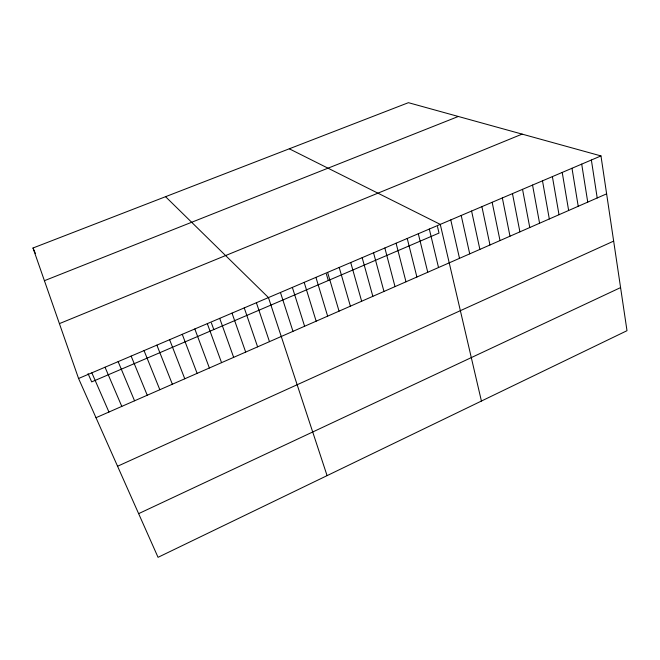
<?xml version="1.0" encoding="UTF-8"?>
<svg xmlns="http://www.w3.org/2000/svg" width="660" height="660" viewBox="0 0 660 660"><rect width="100%" height="100%" fill="white"/><g stroke="black" fill="none" stroke-linecap="round" stroke-linejoin="round"><path stroke-width="0.99" d="M138.633 513.645L620.582 287.587M117.571 466.24L613.66 241.106M95.997 417.706L606.622 193.842M78.565 378.493L600.971 155.917L627 330.693L158.045 557.32L78.565 378.493L33 248.003L408.424 102.679L600.971 155.917M59.408 323.623L522.118 134.112M44.418 280.698L458.32 116.474M289.295 148.797L440.269 224.383L481.42 401.049M165.561 196.688L268.455 297.586L327.079 475.629M33 248.003L35.434 253.547M88.06 373.634L91.682 381.892L439.015 233.079L437.497 226.611M91.847 372.834L108.941 412.03M105.031 367.216L121.795 406.395M118.132 361.639L134.557 400.793M131.134 356.095L147.238 395.233M144.045 350.6L159.835 389.713M156.874 345.13L172.351 384.227M169.612 339.702L184.775 378.782M182.259 334.315L197.117 373.37M194.824 328.96L209.377 367.999M207.306 323.639L221.554 362.653M211.423 323.004L213.807 329.571M219.706 318.359L233.657 357.349M232.015 313.112L245.677 352.085M244.241 307.906L257.614 346.846M256.393 302.734L269.478 341.649M280.442 292.479L292.974 331.345M292.355 287.405L304.606 326.246M304.177 282.364L316.156 321.181M315.934 277.365L327.64 316.148M327.608 272.39L339.05 311.149M326.37 273.999L328.3 280.516M339.199 267.448L350.386 306.174M350.724 262.54L361.647 301.24M362.167 257.664L372.842 296.332M373.543 252.813L383.963 291.456M384.846 248.003L395.01 286.613M396.074 243.218L405.991 281.803M407.228 238.466L416.897 277.018M418.308 233.739L427.746 272.266M429.322 229.045L438.52 267.539M450.772 219.912L459.508 258.34M461.208 215.465L469.722 253.861M471.587 211.043L479.878 249.406M481.899 206.646L489.976 244.984M492.154 202.282L500.016 240.578M502.342 197.934L509.99 236.206M512.473 193.619L519.907 231.858M522.538 189.329L529.774 227.535M532.546 185.064L539.575 223.237M542.495 180.832L549.318 218.963M552.387 176.616L559.012 214.714M562.221 172.425L568.639 210.49M571.989 168.259L578.218 206.291M581.707 164.125L587.738 202.117M591.368 160.009L597.209 197.967"/></g></svg>
